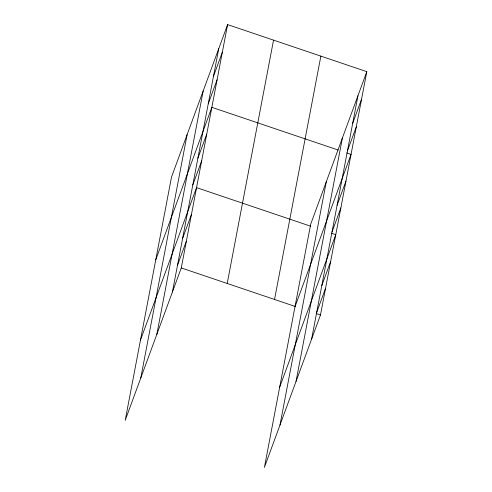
<?xml version="1.0" encoding="UTF-8"?>
<svg xmlns="http://www.w3.org/2000/svg" width="492" height="492" viewBox="0 0 492 492"><rect width="100%" height="100%" fill="white"/><g stroke="black" fill="none" stroke-linecap="round" stroke-linejoin="round"><path stroke-width="0.74" d="M140.774 377.997L187.108 134.667M156.825 334.376L203.159 91.038M172.403 292.027L218.737 48.696M227.599 24.6L171.523 177.009L125.196 420.346L181.271 267.937L227.599 24.6L366.804 71.654L320.476 314.991L264.401 467.4L310.729 224.063L366.804 71.654M227.206 283.466L273.54 40.129M274.536 299.462L320.87 56.125M279.979 425.057L326.313 181.72M296.03 381.429L342.364 138.092M311.608 339.086L357.942 95.749M213.485 76.272L222.347 52.177M208.233 103.849L217.101 79.753M155.773 259.745L211.849 107.336L338.133 150.023M197.889 158.196L206.751 134.101M192.79 184.961L201.652 160.866M140.484 340.046L196.56 187.637L310.643 226.197M182.6 238.497L191.462 214.401M177.501 265.262L186.363 241.172M352.69 123.326L361.552 99.236M347.438 150.903L356.306 126.813M294.979 306.799L351.054 154.39L346.749 152.932M337.094 205.25L345.956 181.154M331.995 232.015L340.858 207.925M279.69 387.099L335.765 234.69L331.46 233.233M321.805 285.551L330.667 261.461M316.707 312.315L325.569 288.226M181.271 267.937L295.354 306.498M316.165 313.539L320.476 314.991"/></g></svg>
